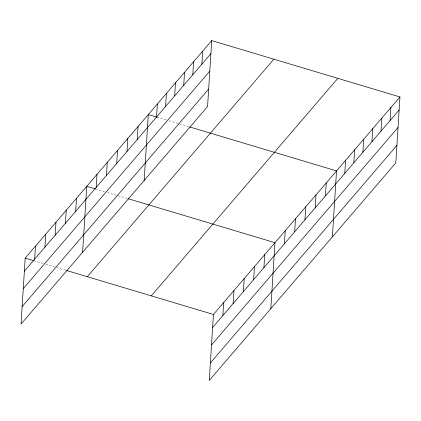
<?xml version="1.0" encoding="UTF-8"?>
<svg xmlns="http://www.w3.org/2000/svg" width="421" height="421" viewBox="0 0 421 421"><rect width="100%" height="100%" fill="white"/><g stroke="black" fill="none" stroke-linecap="round" stroke-linejoin="round"><path stroke-width="0.32" stroke-dasharray="2.1 1.58" d="M157.091 117.18L167.753 120.374M169.01 120.748L179.046 123.753M179.678 123.942L189.087 126.763M95.535 188.961L104.945 191.781M107.455 192.529L117.496 195.539M118.122 195.723L127.537 198.544M33.98 260.741L44.647 263.935M45.905 264.314L55.94 267.319M56.572 267.503L65.981 270.324"/><path stroke-width="0.63" d="M211.721 40.595L25.197 258.115L21.05 324.054L207.574 106.534L211.721 40.595L399.95 96.946L395.803 162.885L209.279 380.405L213.426 314.466L399.95 96.946M34.638 259.183L35.459 246.148M44.894 247.216L45.715 234.187M55.156 235.255L55.977 222.225M65.413 223.293L66.234 210.258M75.675 211.326L76.49 198.296M82.605 252.274L86.752 186.335L95.535 188.961M96.188 187.403L97.009 174.368M106.45 175.436L107.271 162.406M116.706 163.474L117.527 150.439M126.968 151.513L127.789 138.477M137.225 139.546L138.046 126.516M144.156 180.493L148.303 114.549L157.091 117.18M156.544 117.017L157.365 103.987M165.606 106.455L166.427 93.42M174.662 95.888L175.483 82.858M183.724 85.321L184.545 72.291M192.781 74.759L193.602 61.724M201.843 64.192L202.664 51.162M222.867 315.534L223.683 302.504M233.123 303.573L233.944 290.537M243.38 291.606L244.201 278.576M253.642 279.644L254.463 266.609M263.899 267.682L264.72 254.647M270.829 308.625L274.976 242.685L128.163 198.728M284.417 243.754L285.238 230.719M294.679 231.787L295.495 218.757M304.936 219.825L305.757 206.795M315.192 207.863L316.013 194.828M325.454 195.897L326.275 182.867M332.385 236.844L336.532 170.905L189.713 126.947M344.773 173.368L345.594 160.338M353.829 162.806L354.65 149.771M362.891 152.239L363.712 139.209M371.948 141.677L372.769 128.642M381.01 131.11L381.831 118.075M390.072 120.543L390.888 107.513M24.381 271.145L210.905 53.625M23.281 288.606L209.805 71.086M22.15 306.593L208.674 89.073M87.315 276.708L273.839 59.193M151.313 295.868L337.837 78.348M212.605 327.496L399.129 109.981M211.505 344.957L398.029 127.437M210.374 362.944L396.898 145.429M25.197 258.115L33.98 260.741M66.607 270.508L213.426 314.466"/></g></svg>
